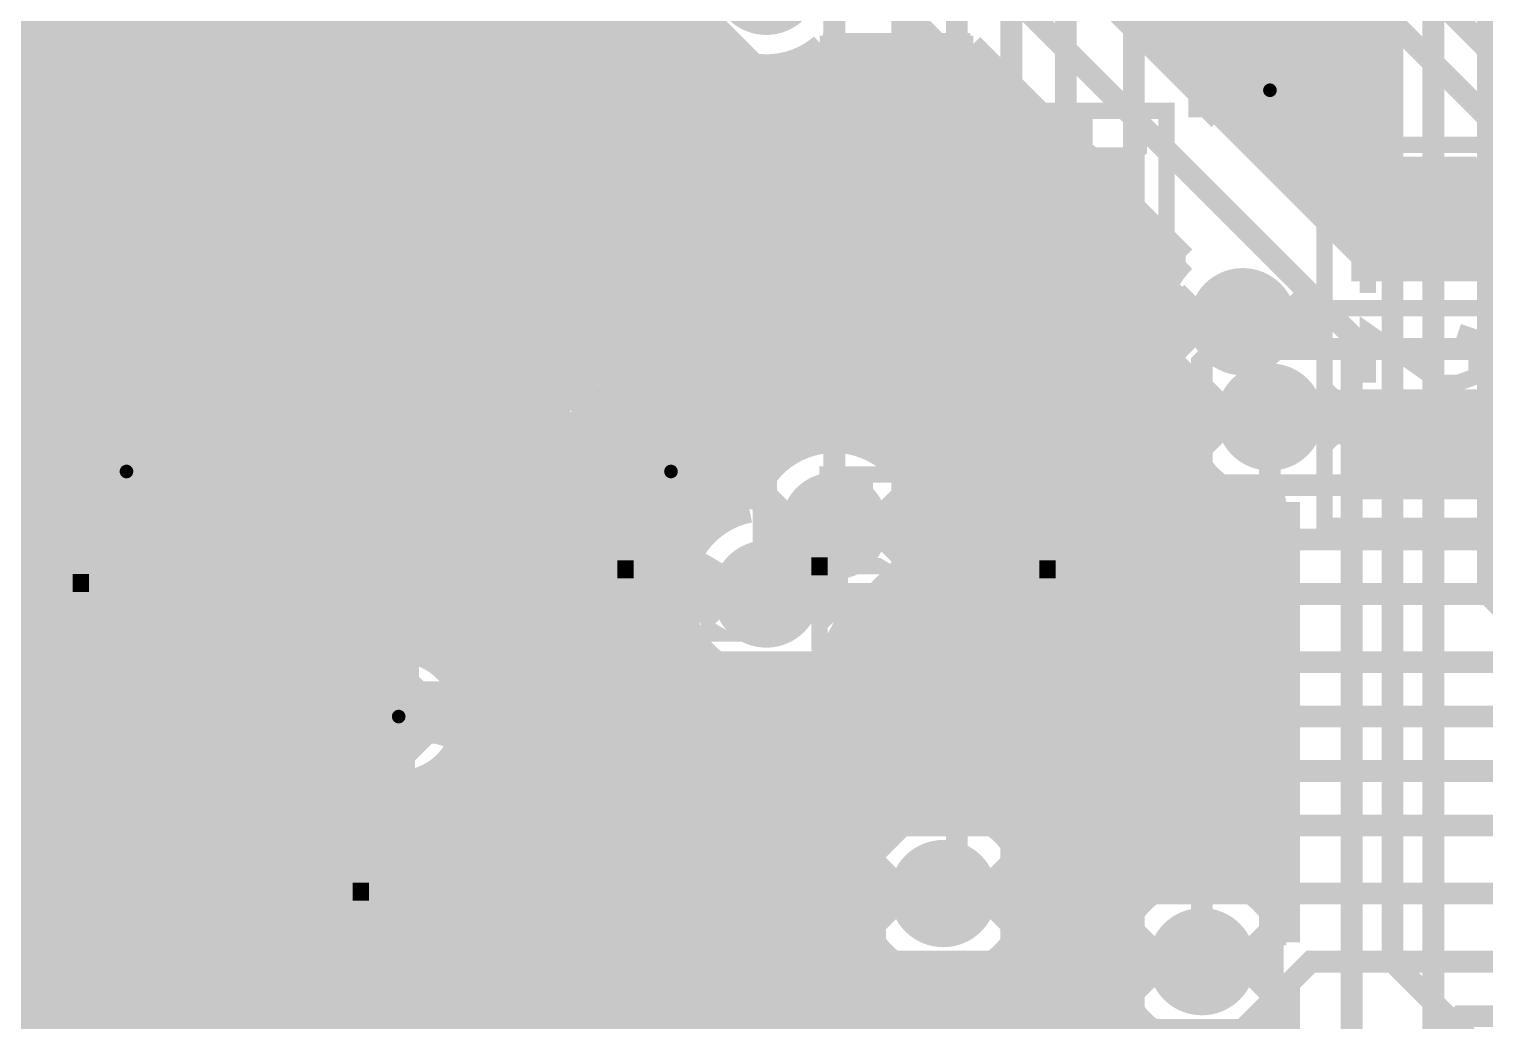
# Model space of a CAD drawing. Extents: x -10 to 131, y -93 to 209.
# Drawn here: x 51.8 to 65.38, y 0.59 to 9.84 of the extents above; entities that cross this region are included whole.
import ezdxf

# ---------------------------------------------------------------- set-up
doc = ezdxf.new("R2010")
doc.units = 0
doc.header["$MEASUREMENT"] = 0
doc.layers.get('0').update_dxf_attribs({"linetype": 'CONTINUOUS'})
for name, color, linetype in [('22-303-0_AST', 7, 'CONTINUOUS'), ('22-303-0_BOT', 2, 'CONTINUOUS'), ('22-303-0_DRD', 6, 'CONTINUOUS'), ('22-303-0_DRL', 1, 'CONTINUOUS'), ('22-303-0_GND', 3, 'CONTINUOUS'), ('22-303-0_IN1', 10, 'CONTINUOUS'), ('22-303-0_SMT', 9, 'CONTINUOUS'), ('22-303-0_SPT', 11, 'CONTINUOUS'), ('22-303-0_SST', 8, 'CONTINUOUS'), ('22-303-0_TOP', 15, 'CONTINUOUS'), ('THRUHOLE_TAP', 2, 'CONTINUOUS')]:
    doc.layers.add(name, color=color, linetype=linetype)

# ---------------------------------------------------------------- blocks, each defined once
blk = doc.blocks.new('ROUND_70')
at = {"const_width": 0.29972}
blk.add_lwpolyline([(-0.14986, 0, 1), (0.14986, 0, 1)], format="xyb", close=True, dxfattribs=at)
blk = doc.blocks.new('ROUND_116')
at = {"const_width": 0.10033}
blk.add_lwpolyline([(-0.050164, 0, 1), (0.050164, 0, 1)], format="xyb", close=True, dxfattribs=at)
blk = doc.blocks.new('ROUND_117')
at = {"const_width": 0.10033}
blk.add_lwpolyline([(-0.050164, 0, 1), (0.050164, 0, 1)], format="xyb", close=True, dxfattribs=at)
blk = doc.blocks.new('ROUND_98')
at = {"const_width": 0.50038}
blk.add_lwpolyline([(-0.25019, 0, 1), (0.25019, 0, 1)], format="xyb", close=True, dxfattribs=at)
blk = doc.blocks.new('ROUND_100')
at = {"const_width": 0.50038}
blk.add_lwpolyline([(-0.25019, 0, 1), (0.25019, 0, 1)], format="xyb", close=True, dxfattribs=at)
blk = doc.blocks.new('ROUND_101')
at = {"const_width": 0.0635}
blk.add_lwpolyline([(-0.03175, 0, 1), (0.03175, 0, 1)], format="xyb", close=True, dxfattribs=at)
blk = doc.blocks.new('RECTANGLE_3')
blk.add_solid([(0.4826, 0.4064), (0.4826, -0.4064), (-0.4826, 0.4064), (-0.4826, -0.4064)])
blk = doc.blocks.new('RECTANGLE_6')
blk.add_solid([(0.63627, 0.51308), (0.63627, -0.51308), (-0.63627, 0.51308), (-0.63627, -0.51308)])
blk = doc.blocks.new('RECTANGLE_8')
blk.add_solid([(0.9017, 0.508), (0.9017, -0.508), (-0.9017, 0.508), (-0.9017, -0.508)])
blk = doc.blocks.new('ROUND_108')
at = {"const_width": 0.10033}
blk.add_lwpolyline([(-0.050164, 0, 1), (0.050164, 0, 1)], format="xyb", close=True, dxfattribs=at)

msp = doc.modelspace()

# ---------------------------------------------------------------- linework, layer by layer
at = {"layer": '22-303-0_AST', "const_width": 0.1524}
for points in [[(51.8795, 9.0805), (51.8795, 6.1595), (53.5178, 6.1595), (53.5178, 9.0805), (51.8795, 9.0805)], [(52.2859, 8.60552), (52.11826, 8.66394), (52.11826, 9.01954), (52.2859, 9.07796), (52.96408, 9.07796), (53.13426, 9.01954), (53.13426, 8.66394), (52.96408, 8.60552)], [(56.9595, 9.0805), (56.9595, 6.1595), (58.5978, 6.1595), (58.5978, 9.0805), (56.9595, 9.0805)], [(57.3659, 8.60552), (57.19826, 8.66394), (57.19826, 9.01954), (57.3659, 9.07796), (58.04408, 9.07796), (58.21426, 9.01954), (58.21426, 8.66394), (58.04408, 8.60552)], [(60.5155, 6.1595), (60.5155, 9.0805), (58.8772, 9.0805), (58.8772, 6.1595), (60.5155, 6.1595)], [(59.72556, 9.09066), (59.72556, 8.73506), (59.89574, 8.61568), (60.06592, 8.61568), (60.23356, 8.73506), (60.23356, 9.09066), (59.21756, 9.09066)], [(60.7695, 9.0805), (60.7695, 6.1595), (62.4078, 6.1595), (62.4078, 9.0805), (60.7695, 9.0805)], [(61.64326, 9.07796), (61.64326, 8.72236), (61.8109, 8.60552), (61.98108, 8.60552), (62.15126, 8.72236), (62.15126, 9.07796), (61.13526, 9.07796)], [(53.848, 9.017), (53.848, 3.683), (56.642, 3.683), (56.642, 9.017), (53.848, 9.017)], [(59.72556, 8.79348), (59.21756, 8.61568)], [(61.64326, 8.78332), (61.13526, 8.60552)], [(64.135, 8.763), (65.405, 8.763), (65.659, 8.509), (65.659, 5.207), (63.881, 5.207), (63.881, 8.509), (64.135, 8.763)], [(64.28486, 8.636), (64.28486, 8.2804), (64.62268, 8.16102), (64.96304, 8.16102), (65.30086, 8.2804), (65.30086, 8.636)], [(64.28486, 8.57504), (65.30086, 8.57504)], [(52.11826, 7.88416), (52.11826, 8.12292)], [(52.11826, 8.00354), (53.13426, 8.00354), (52.96408, 8.12292)], [(57.19826, 7.88416), (57.19826, 8.12292)], [(57.19826, 8.00354), (58.21426, 8.00354), (58.04408, 8.12292)], [(59.21756, 7.89686), (59.21756, 8.13308)], [(59.21756, 8.0137), (60.23356, 8.0137), (60.06592, 8.13308)], [(61.13526, 7.88416), (61.13526, 8.12292)], [(61.13526, 8.00354), (62.15126, 8.00354), (61.98108, 8.12292)], [(54.85384, 7.33298), (54.68366, 7.3914), (54.68366, 7.747), (54.85384, 7.80796), (55.52948, 7.80796), (55.69966, 7.747), (55.69966, 7.3914), (55.52948, 7.33298)], [(64.28486, 7.38124), (64.28486, 7.7978), (65.30086, 7.7978)], [(59.72556, 7.11708), (59.89574, 7.05866), (60.06592, 7.05866), (60.23356, 7.11708), (60.23356, 7.47268), (60.06592, 7.5311), (59.89574, 7.5311), (59.72556, 7.47268), (59.72556, 7.11708), (59.55792, 7.05866), (59.38774, 7.05866), (59.21756, 7.11708), (59.21756, 7.47268), (59.38774, 7.5311), (59.55792, 7.5311), (59.72556, 7.47268)], [(52.11826, 7.16534), (52.11826, 7.40156)], [(52.11826, 7.28472), (53.13426, 7.28472), (52.96408, 7.40156)], [(57.19826, 7.16534), (57.19826, 7.40156)], [(57.19826, 7.28472), (58.21426, 7.28472), (58.04408, 7.40156)], [(61.64326, 7.10692), (61.8109, 7.04596), (61.98108, 7.04596), (62.15126, 7.10692), (62.15126, 7.46252), (61.98108, 7.52094), (61.8109, 7.52094), (61.64326, 7.46252), (61.64326, 7.10692), (61.47308, 7.04596), (61.3029, 7.04596), (61.13526, 7.10692), (61.13526, 7.46252), (61.3029, 7.52094), (61.47308, 7.52094), (61.64326, 7.46252)], [(63.881, 7.239), (65.659, 7.239)], [(64.28486, 6.54304), (64.28486, 7.01802), (64.96304, 6.54304), (65.13068, 6.54304), (65.30086, 6.604), (65.30086, 6.9596), (65.13068, 7.01802)], [(54.68366, 6.61416), (54.68366, 6.85038)], [(54.68366, 6.731), (55.69966, 6.731), (55.52948, 6.85038)], [(52.62626, 6.38556), (52.7939, 6.32714), (52.96408, 6.32714), (53.13426, 6.38556), (53.13426, 6.74116), (52.96408, 6.80212), (52.7939, 6.80212), (52.62626, 6.74116), (52.62626, 6.38556), (52.45608, 6.32714), (52.2859, 6.32714), (52.11826, 6.38556), (52.11826, 6.74116), (52.2859, 6.80212), (52.45608, 6.80212), (52.62626, 6.74116)], [(57.3659, 6.80212), (57.19826, 6.74116), (57.19826, 6.38556), (57.3659, 6.32714), (57.70626, 6.32714), (57.8739, 6.44652), (57.8739, 6.80212), (58.21426, 6.80212), (58.21426, 6.32714)], [(59.21756, 6.5151), (59.38774, 6.63448), (59.55792, 6.6929), (59.89574, 6.6929), (60.06592, 6.63448), (60.23356, 6.5151), (60.23356, 6.39826), (60.06592, 6.27888), (59.89574, 6.22046), (59.55792, 6.22046), (59.38774, 6.27888), (59.21756, 6.39826), (59.21756, 6.5151)], [(61.3029, 6.68274), (61.13526, 6.56336), (61.13526, 6.32714), (61.3029, 6.20776), (61.47308, 6.20776), (61.8109, 6.44652), (62.15126, 6.20776), (62.15126, 6.68274)], [(54.68366, 5.8928), (54.68366, 6.13156)], [(54.68366, 6.01218), (55.69966, 6.01218), (55.52948, 6.13156)], [(64.28486, 5.82422), (64.28486, 6.06044)], [(64.28486, 5.9436), (65.30086, 5.9436), (65.13068, 6.06044)], [(54.68366, 5.4102), (55.69966, 5.0546), (55.69966, 5.52958)]]:
    msp.add_lwpolyline(points, dxfattribs=at)
at = {"layer": '22-303-0_BOT'}
for points, const_width in [([(63.8302, 21.4884), (63.8302, 8.15086)], 0.254), ([(64.0588, 21.4884), (64.0588, 7.92226)], 0.254), ([(64.897, -8.636), (64.897, 19.05), (65.151, 19.304)], 0.2032), ([(64.2874, 19.05), (64.2874, 7.69366)], 0.254), ([(55.88, -0.508), (55.88, 4.191), (55.372, 4.699), (55.372, 17.526), (55.626, 17.78)], 0.2032), ([(52.6288, 16.1036), (52.6288, -13.13942)], 0.254), ([(52.8574, 15.875), (52.8574, -13.0175)], 0.254), ([(53.086, 15.6464), (53.086, -12.96162)], 0.254), ([(53.3146, 15.4178), (53.3146, -12.95908)], 0.254), ([(56.515, 14.27226), (56.515, 7.66572)], 0.254), ([(55.9816, 14.19352), (55.9816, 7.46506)], 0.254), ([(56.0578, 14.18082), (56.0578, 7.52348)], 0.254), ([(56.2864, 14.19352), (56.2864, 7.6327)], 0.254), ([(56.7436, 13.53566), (56.7436, 7.6327)], 0.254), ([(56.9722, 13.1318), (56.9722, 7.52348)], 0.254), ([(57.2008, 12.9794), (57.2008, 7.28472)], 0.254), ([(57.4294, 12.91336), (57.4294, -15.65656)], 0.254), ([(57.658, 12.91844), (57.658, -15.58544)], 0.254), ([(54.229, 10.668), (54.229, -2.54)], 0.2032), ([(61.2648, 10.7188), (64.2874, 7.69366)], 0.254), ([(62.23, 10.65276), (62.23, 9.75106)], 0.254), ([(63.6016, 10.39114), (63.6016, 8.37946)], 0.254), ([(53.5432, 10.24128), (53.5432, -2.11328)], 0.254), ([(66.294, -20.32), (64.135, -18.161), (64.135, 6.985), (60.833, 10.287), (58.674, 10.287)], 0.2032), ([(62.4586, 10.31494), (62.4586, 9.52246)], 0.254), ([(63.373, 10.20826), (63.373, 8.60806)], 0.254), ([(52.4002, 10.15746), (52.4002, -13.3604)], 0.254), ([(53.6194, 10.13714), (53.6194, -2.00914)], 0.254), ([(57.8866, 10.10666), (57.8866, 4.75234)], 0.254), ([(62.6872, 10.1727), (62.6872, 9.29386)], 0.254), ([(62.9158, 10.11682), (62.9158, 9.06526)], 0.254), ([(63.1444, 10.12952), (63.1444, 8.83666)], 0.254), ([(52.0446, 9.81456), (52.0446, -18.161)], 0.254), ([(53.6194, 9.8806), (52.15382, 9.8806)], 0.254), ([(52.1716, 9.8933), (52.1716, -16.07566)], 0.254), ([(57.9755, 9.8806), (55.9816, 9.8806)], 0.254), ([(64.2874, 9.8806), (62.10046, 9.8806)], 0.254), ([(53.6194, 9.652), (52.0446, 9.652)], 0.254), ([(58.17362, 9.652), (55.9816, 9.652)], 0.254), ([(58.1152, 9.7028), (58.1152, 5.15366)], 0.254), ([(60.6044, 9.652), (59.17184, 9.652)], 0.254), ([(60.579, 9.6774), (59.20232, 9.6774)], 0.254), ([(59.2582, 9.6774), (59.2582, 6.01218)], 0.254), ([(59.4868, 9.6774), (59.4868, 5.9944)], 0.254), ([(59.7154, 9.6774), (59.7154, 5.9055)], 0.254), ([(59.944, 9.6774), (59.944, 5.70484)], 0.254), ([(60.1726, 9.6774), (60.1726, 2.57048)], 0.254), ([(60.4012, 9.6774), (60.4012, 2.58064)], 0.254), ([(60.579, 9.6774), (62.5602, 7.6962)], 0.254), ([(64.2874, 9.652), (62.32906, 9.652)], 0.254), ([(58.3438, 9.5504), (58.3438, 5.3086)], 0.254), ([(59.0296, 9.56056), (59.0296, 5.96392)], 0.254), ([(60.6298, 9.6266), (60.6298, 2.52476)], 0.254), ([(53.6194, 9.4234), (52.0446, 9.4234)], 0.254), ([(60.833, 9.4234), (55.9816, 9.4234)], 0.254), ([(58.5724, 9.48436), (58.5724, 5.5372)], 0.254), ([(58.801, 9.48944), (58.801, 5.83438)], 0.254), ([(60.8584, 9.398), (60.8584, 2.38506)], 0.254), ([(64.2874, 9.4234), (62.55766, 9.4234)], 0.254), ([(53.6194, 9.1948), (52.0446, 9.1948)], 0.254), ([(61.0616, 9.1948), (55.9816, 9.1948)], 0.254), ([(61.087, 9.1694), (61.087, 2.0447)], 0.254), ([(64.2874, 9.1948), (62.78626, 9.1948)], 0.254), ([(53.6194, 8.9662), (52.0446, 8.9662)], 0.254), ([(61.2902, 8.9662), (55.9816, 8.9662)], 0.254), ([(61.3156, 8.9408), (61.3156, -1.59766)], 0.254), ([(64.2874, 8.9662), (63.01486, 8.9662)], 0.254), ([(53.6194, 8.7376), (52.0446, 8.7376)], 0.254), ([(61.5188, 8.7376), (55.9816, 8.7376)], 0.254), ([(61.5442, 8.7122), (61.5442, -1.1938)], 0.254), ([(64.2874, 8.7376), (63.24346, 8.7376)], 0.254), ([(53.6194, 8.509), (52.0446, 8.509)], 0.254), ([(61.7474, 8.509), (55.9816, 8.509)], 0.254), ([(61.7728, 8.4836), (61.7728, -1.0414)], 0.254), ([(64.2874, 8.509), (63.47206, 8.509)], 0.254), ([(53.6194, 8.2804), (52.0446, 8.2804)], 0.254), ([(61.976, 8.2804), (55.9816, 8.2804)], 0.254), ([(62.0014, 8.255), (62.0014, 1.4732)], 0.254), ([(64.2874, 8.2804), (63.70066, 8.2804)], 0.254), ([(53.6194, 8.0518), (52.0446, 8.0518)], 0.254), ([(62.2046, 8.0518), (55.9816, 8.0518)], 0.254), ([(62.23, 8.0264), (62.23, 1.77038)], 0.254), ([(64.2874, 8.0518), (63.92926, 8.0518)], 0.254), ([(53.6194, 7.8232), (52.0446, 7.8232)], 0.254), ([(62.4332, 7.8232), (55.9816, 7.8232)], 0.254), ([(62.4586, 7.7978), (62.4586, 7.57682)], 0.254), ([(64.2874, 7.8232), (64.15786, 7.8232)], 0.254), ([(53.6194, 7.5946), (52.0446, 7.5946)], 0.254), ([(56.18226, 7.5946), (55.9816, 7.5946)], 0.254), ([(62.4713, 7.5946), (56.8452, 7.5946)], 0.254), ([(53.6194, 7.366), (52.0446, 7.366)], 0.254), ([(62.35192, 7.366), (57.14238, 7.366)], 0.254), ([(53.6194, 7.1374), (52.0446, 7.1374)], 0.254), ([(62.31128, 7.1374), (57.27192, 7.1374)], 0.254), ([(53.6194, 6.9088), (52.0446, 6.9088)], 0.254), ([(62.33668, 6.9088), (57.32018, 6.9088)], 0.254), ([(53.6194, 6.6802), (52.0446, 6.6802)], 0.254), ([(62.43574, 6.6802), (57.3024, 6.6802)], 0.254), ([(62.4586, 6.64718), (62.4586, 1.89992)], 0.254), ([(53.6194, 6.4516), (52.0446, 6.4516)], 0.254), ([(57.2008, 6.43128), (57.2008, -15.8242)], 0.254), ([(62.5983, 6.4516), (57.2135, 6.4516)], 0.254), ([(53.6194, 6.223), (52.0446, 6.223)], 0.254), ([(55.9816, 6.25094), (55.9816, 4.95046)], 0.254), ([(56.01462, 6.223), (55.9816, 6.223)], 0.254), ([(56.0578, 6.19252), (56.0578, 4.87426)], 0.254), ([(56.9722, 6.19252), (56.9722, -16.27886)], 0.254), ([(62.56528, 6.223), (57.01284, 6.223)], 0.254), ([(53.6194, 5.9944), (52.0446, 5.9944)], 0.254), ([(59.12866, 5.9944), (55.9816, 5.9944)], 0.254), ([(56.2864, 6.0833), (56.2864, 4.64566)], 0.254), ([(56.515, 6.05028), (56.515, -0.00762)], 0.254), ([(56.7436, 6.0833), (56.7436, -16.0528)], 0.254), ([(62.5983, 5.9944), (59.48934, 5.9944)], 0.254), ([(53.6194, 5.7658), (52.0446, 5.7658)], 0.254), ([(58.7248, 5.7658), (55.9816, 5.7658)], 0.254), ([(62.70752, 5.7658), (59.89066, 5.7658)], 0.254), ([(62.6872, 5.79628), (62.6872, 1.94818)], 0.254), ([(53.6194, 5.5372), (52.0446, 5.5372)], 0.254), ([(58.5724, 5.5372), (55.9816, 5.5372)], 0.254), ([(62.94628, 5.5372), (60.0456, 5.5372)], 0.254), ([(62.9158, 5.55752), (62.9158, 1.9304)], 0.254), ([(63.1444, 5.4483), (63.1444, 1.8415)], 0.254), ([(53.6194, 5.3086), (52.0446, 5.3086)], 0.254), ([(58.34126, 5.3086), (55.9816, 5.3086)], 0.254), ([(63.5254, 5.3086), (60.1091, 5.3086)], 0.254), ([(63.373, 5.41528), (63.373, 1.64084)], 0.254), ([(63.5254, 5.43052), (63.5254, 1.32334)], 0.254), ([(53.6194, 5.08), (52.0446, 5.08)], 0.254), ([(58.04662, 5.08), (55.9816, 5.08)], 0.254), ([(63.5254, 5.08), (60.10656, 5.08)], 0.254), ([(55.9816, 4.95046), (56.30418, 4.62788)], 0.254), ([(53.6194, 4.8514), (52.0446, 4.8514)], 0.254), ([(57.91454, 4.8514), (56.08066, 4.8514)], 0.254), ([(63.5254, 4.8514), (60.0329, 4.8514)], 0.254), ([(59.944, 4.70662), (59.944, 2.4892)], 0.254), ([(53.6194, 4.6228), (52.0446, 4.6228)], 0.254), ([(57.86628, 4.6228), (56.30926, 4.6228)], 0.254), ([(59.7154, 4.5085), (59.7154, 2.30632)], 0.254), ([(63.5254, 4.6228), (59.86526, 4.6228)], 0.254), ([(53.6194, 4.3942), (52.0446, 4.3942)], 0.254), ([(54.8386, 4.40436), (54.8386, -2.00914)], 0.254), ([(57.8866, 4.3942), (56.45404, 4.3942)], 0.254), ([(57.8866, 4.39166), (57.8866, -15.58036)], 0.254), ([(63.5254, 4.3942), (59.4614, 4.3942)], 0.254), ([(59.4868, 4.4196), (59.4868, -3.91668)], 0.254), ([(54.9148, 4.29514), (54.9148, -2.11328)], 0.254), ([(54.9402, 4.2672), (55.2704, 3.937)], 0.254), ([(53.6194, 4.1656), (52.0446, 4.1656)], 0.254), ([(55.0418, 4.1656), (54.8386, 4.1656)], 0.254), ([(56.4896, 4.191), (56.4896, 0.02032)], 0.254), ([(57.9755, 4.1656), (56.4896, 4.1656)], 0.254), ([(63.5254, 4.1656), (59.3725, 4.1656)], 0.254), ([(55.1434, 4.064), (55.1434, -0.17526)], 0.254), ([(58.1152, 3.9878), (58.1152, -15.6464)], 0.254), ([(59.2582, 4.0132), (59.2582, -4.01574)], 0.254), ([(53.6194, 3.937), (52.0446, 3.937)], 0.254), ([(55.2704, 3.937), (54.8386, 3.937)], 0.254), ([(55.2704, 3.937), (55.2704, 0.02032)], 0.254), ([(58.17362, 3.937), (56.4896, 3.937)], 0.254), ([(58.3438, 3.8354), (58.3438, -6.6802)], 0.254), ([(59.0296, 3.84556), (59.0296, -4.23418)], 0.254), ([(63.5254, 3.937), (59.17184, 3.937)], 0.254), ([(53.6194, 3.7084), (52.0446, 3.7084)], 0.254), ([(55.2704, 3.7084), (54.8386, 3.7084)], 0.254), ([(63.5254, 3.7084), (56.4896, 3.7084)], 0.254), ([(58.5724, 3.76936), (58.5724, -6.51256)], 0.254), ([(58.801, 3.77444), (58.801, -6.44144)], 0.254), ([(53.6194, 3.4798), (52.0446, 3.4798)], 0.254), ([(55.2704, 3.4798), (54.8386, 3.4798)], 0.254), ([(63.5254, 3.4798), (56.4896, 3.4798)], 0.254), ([(53.6194, 3.2512), (52.0446, 3.2512)], 0.254), ([(55.2704, 3.2512), (54.8386, 3.2512)], 0.254), ([(63.5254, 3.2512), (56.4896, 3.2512)], 0.254), ([(53.6194, 3.0226), (52.0446, 3.0226)], 0.254), ([(55.2704, 3.0226), (54.8386, 3.0226)], 0.254), ([(63.5254, 3.0226), (56.4896, 3.0226)], 0.254), ([(53.6194, 2.794), (52.0446, 2.794)], 0.254), ([(55.2704, 2.794), (54.8386, 2.794)], 0.254), ([(63.5254, 2.794), (56.4896, 2.794)], 0.254), ([(53.6194, 2.5654), (52.0446, 2.5654)], 0.254), ([(55.2704, 2.5654), (54.8386, 2.5654)], 0.254), ([(60.14466, 2.5654), (56.4896, 2.5654)], 0.254), ([(63.5254, 2.5654), (60.50534, 2.5654)], 0.254), ([(53.6194, 2.3368), (52.0446, 2.3368)], 0.254), ([(55.2704, 2.3368), (54.8386, 2.3368)], 0.254), ([(59.7408, 2.3368), (56.4896, 2.3368)], 0.254), ([(63.5254, 2.3368), (60.90666, 2.3368)], 0.254), ([(53.6194, 2.1082), (52.0446, 2.1082)], 0.254), ([(55.2704, 2.1082), (54.8386, 2.1082)], 0.254), ([(59.5884, 2.1082), (56.4896, 2.1082)], 0.254), ([(63.5254, 2.1082), (61.0616, 2.1082)], 0.254), ([(53.6194, 1.8796), (52.0446, 1.8796)], 0.254), ([(55.2704, 1.8796), (54.8386, 1.8796)], 0.254), ([(59.52236, 1.8796), (56.4896, 1.8796)], 0.254), ([(62.40526, 1.8796), (61.1251, 1.8796)], 0.254), ([(63.5254, 1.8796), (63.0682, 1.8796)], 0.254), ([(53.6194, 1.651), (52.0446, 1.651)], 0.254), ([(55.2704, 1.651), (54.8386, 1.651)], 0.254), ([(59.52744, 1.651), (56.4896, 1.651)], 0.254), ([(62.11062, 1.651), (61.12256, 1.651)], 0.254), ([(63.5254, 1.651), (63.36538, 1.651)], 0.254), ([(61.087, 1.50876), (61.087, -1.99644)], 0.254), ([(53.6194, 1.4224), (52.0446, 1.4224)], 0.254), ([(55.2704, 1.4224), (54.8386, 1.4224)], 0.254), ([(59.59856, 1.4224), (56.4896, 1.4224)], 0.254), ([(61.97854, 1.4224), (61.0489, 1.4224)], 0.254), ([(63.5254, 1.4224), (63.49492, 1.4224)], 0.254), ([(59.7154, 1.24714), (59.7154, -3.89128)], 0.254), ([(53.6194, 1.1938), (52.0446, 1.1938)], 0.254), ([(55.2704, 1.1938), (54.8386, 1.1938)], 0.254), ([(59.7662, 1.1938), (56.4896, 1.1938)], 0.254), ([(60.8584, 1.17094), (60.8584, -1.99136)], 0.254), ([(61.93028, 1.1938), (60.88126, 1.1938)], 0.254), ([(53.6194, 0.9652), (52.0446, 0.9652)], 0.254), ([(55.2704, 0.9652), (54.8386, 0.9652)], 0.254), ([(61.9506, 0.9652), (56.4896, 0.9652)], 0.254), ([(59.944, 1.06426), (59.944, -3.93192)], 0.254), ([(60.1726, 0.98552), (60.1726, -2.61366)], 0.254), ([(60.4012, 0.97282), (60.4012, -2.2098)], 0.254), ([(60.6298, 1.0287), (60.6298, -2.0574)], 0.254), ([(63.5254, 0.96266), (63.5254, -18.161)], 0.254), ([(53.6194, 0.7366), (52.0446, 0.7366)], 0.254), ([(55.2704, 0.7366), (54.8386, 0.7366)], 0.254), ([(62.0395, 0.7366), (56.4896, 0.7366)], 0.254), ([(62.0014, 0.81026), (62.0014, -0.97536)], 0.254), ([(63.5254, 0.7366), (63.4365, 0.7366)], 0.254), ([(63.373, 0.64262), (63.373, -18.3134)], 0.254), ([(53.6194, 0.508), (52.0446, 0.508)], 0.254), ([(55.2704, 0.508), (54.8386, 0.508)], 0.254), ([(62.23762, 0.508), (56.4896, 0.508)], 0.254), ([(62.23, 0.51562), (62.23, -0.98044)], 0.254), ([(63.5254, 0.508), (63.23584, 0.508)], 0.254)]:
    msp.add_lwpolyline(points, dxfattribs=dict(at, const_width=const_width))
at = {"layer": '22-303-0_BOT', "const_width": 0.254}
for points in [[(52.0446, 9.81456, 0.2863583), (52.49672, 10.541)], [(57.86628, 10.287, 0.4142136), (58.674, 9.47928)], [(58.674, 9.47928, 0.1804434), (59.203, 9.67661)], [(56.515, 7.66572, 0.1822021), (55.98185, 7.46477)], [(57.32272, 6.858, 0.4142136), (56.515, 7.66572)], [(62.5602, 7.6962, 0.2046932), (62.31058, 7.112)], [(62.31128, 7.112, 0.225646), (62.60918, 6.4855)], [(56.515, 6.05028, 0.4142136), (57.32272, 6.858)], [(62.60846, 6.48462, 0.0826128), (62.56494, 6.223)], [(55.9816, 6.25094, 0.1822019), (56.515, 6.04989)], [(62.56528, 6.223, 0.4142136), (63.373, 5.41528)], [(59.309, 6.01472, 0.3578586), (58.51652, 5.36448)], [(60.11672, 5.207, 0.4142136), (59.309, 6.01472)], [(58.51652, 5.36448, 0.3578585), (57.86628, 4.572)], [(63.373, 5.41528, 0.0475322), (63.52553, 5.42981)], [(59.46648, 4.41452, 0.3578585), (60.11672, 5.207)], [(56.4896, 4.191, 0.1989124), (56.31105, 4.62205)], [(57.86628, 4.572, 0.4142136), (58.674, 3.76428)], [(54.8386, 4.40436, 0.0702977), (54.94111, 4.26811)], [(54.8386, 4.40436, 0.0702977), (54.94111, 4.26811)], [(58.674, 3.76428, 0.3578586), (59.46648, 4.41452)], [(60.325, 2.58572, 0.4142136), (59.51728, 1.778)], [(61.13272, 1.778, 0.4142136), (60.325, 2.58572)], [(62.738, 1.95072, 0.4142136), (61.93028, 1.143)], [(63.5254, 1.32334, 0.3497052), (62.738, 1.95072)], [(59.51728, 1.778, 0.4142136), (60.325, 0.97028)], [(60.325, 0.97028, 0.4142136), (61.13272, 1.778)], [(61.93028, 1.143, 0.4142136), (62.738, 0.33528)], [(62.738, 0.33528, 0.3497048), (63.5254, 0.96266)]]:
    msp.add_lwpolyline(points, format="xyb", dxfattribs=at)
at = {"layer": '22-303-0_DRD', "const_width": 0.254}
for points in [[(58.674, 9.906), (58.039, 10.541)], [(59.309, 10.541), (58.674, 9.906)], [(62.738, 9.017), (63.373, 9.652)], [(62.738, 9.017), (63.373, 9.652)], [(63.373, 9.652), (64.008, 9.017)], [(63.373, 9.652), (64.008, 9.017)], [(62.738, 9.525), (62.738, 9.017)], [(63.373, 8.89), (62.738, 9.525)], [(62.738, 9.525), (62.738, 9.017)], [(63.373, 8.89), (62.738, 9.525)], [(64.008, 9.525), (63.373, 8.89)], [(64.008, 9.525), (63.373, 8.89)], [(64.008, 9.017), (64.008, 9.525)], [(64.008, 9.017), (64.008, 9.525)], [(62.484, 6.858), (63.119, 7.493)], [(63.119, 7.493), (63.754, 6.858)], [(62.484, 7.366), (62.484, 6.858)], [(63.119, 6.731), (62.484, 7.366)], [(63.754, 7.366), (63.119, 6.731)], [(63.754, 6.858), (63.754, 7.366)], [(55.88, 6.604), (56.515, 7.239)], [(56.515, 7.239), (57.15, 6.604)], [(55.88, 7.112), (55.88, 6.604)], [(56.515, 6.477), (55.88, 7.112)], [(57.15, 7.112), (56.515, 6.477)], [(57.15, 6.604), (57.15, 7.112)], [(62.738, 5.969), (63.373, 6.604)], [(63.373, 6.604), (64.008, 5.969)], [(62.738, 6.477), (62.738, 5.969)], [(63.373, 5.842), (62.738, 6.477)], [(64.008, 6.477), (63.373, 5.842)], [(64.008, 5.969), (64.008, 6.477)], [(52.07, 5.461), (52.705, 6.096)], [(52.07, 5.461), (52.705, 6.096)], [(52.705, 6.096), (53.34, 5.461)], [(52.705, 6.096), (53.34, 5.461)], [(57.15, 5.461), (57.785, 6.096)], [(57.15, 5.461), (57.785, 6.096)], [(57.785, 6.096), (58.42, 5.461)], [(57.785, 6.096), (58.42, 5.461)], [(52.07, 5.969), (52.07, 5.461)], [(52.705, 5.334), (52.07, 5.969)], [(52.07, 5.969), (52.07, 5.461)], [(52.705, 5.334), (52.07, 5.969)], [(53.34, 5.969), (52.705, 5.334)], [(53.34, 5.969), (52.705, 5.334)], [(53.34, 5.461), (53.34, 5.969)], [(53.34, 5.461), (53.34, 5.969)], [(57.15, 5.969), (57.15, 5.461)], [(57.785, 5.334), (57.15, 5.969)], [(57.15, 5.969), (57.15, 5.461)], [(57.785, 5.334), (57.15, 5.969)], [(58.42, 5.969), (57.785, 5.334)], [(58.42, 5.969), (57.785, 5.334)], [(58.42, 5.461), (58.42, 5.969)], [(58.42, 5.461), (58.42, 5.969)], [(58.674, 4.953), (59.309, 5.588)], [(59.309, 5.588), (59.944, 4.953)], [(58.674, 5.461), (58.674, 4.953)], [(59.309, 4.826), (58.674, 5.461)], [(59.944, 5.461), (59.309, 4.826)], [(59.944, 4.953), (59.944, 5.461)], [(58.039, 4.318), (58.674, 4.953)], [(58.674, 4.953), (59.309, 4.318)], [(58.039, 4.826), (58.039, 4.318)], [(58.674, 4.191), (58.039, 4.826)], [(59.309, 4.826), (58.674, 4.191)], [(59.309, 4.318), (59.309, 4.826)], [(54.61, 3.175), (55.245, 3.81)], [(54.61, 3.175), (55.245, 3.81)], [(54.61, 3.175), (55.245, 3.81)], [(54.61, 3.683), (54.61, 3.175)], [(55.245, 3.048), (54.61, 3.683)], [(54.61, 3.683), (54.61, 3.175)], [(55.245, 3.048), (54.61, 3.683)], [(54.61, 3.683), (54.61, 3.175)], [(55.245, 3.048), (54.61, 3.683)], [(55.245, 3.81), (55.88, 3.175)], [(55.245, 3.81), (55.88, 3.175)], [(55.245, 3.81), (55.88, 3.175)], [(55.88, 3.683), (55.245, 3.048)], [(55.88, 3.683), (55.245, 3.048)], [(55.88, 3.683), (55.245, 3.048)], [(55.88, 3.175), (55.88, 3.683)], [(55.88, 3.175), (55.88, 3.683)], [(55.88, 3.175), (55.88, 3.683)], [(59.69, 1.524), (60.325, 2.159)], [(60.325, 2.159), (60.96, 1.524)], [(59.69, 2.032), (59.69, 1.524)], [(60.325, 1.397), (59.69, 2.032)], [(60.96, 2.032), (60.325, 1.397)], [(60.96, 1.524), (60.96, 2.032)], [(62.103, 0.889), (62.738, 1.524)], [(62.738, 1.524), (63.373, 0.889)], [(62.103, 1.397), (62.103, 0.889)], [(62.738, 0.762), (62.103, 1.397)], [(63.373, 1.397), (62.738, 0.762)], [(63.373, 0.889), (63.373, 1.397)]]:
    msp.add_lwpolyline(points, dxfattribs=at)
at = {"layer": '22-303-0_IN1'}
for points, const_width in [([(57.15, 19.431), (57.658, 19.939), (58.674, 19.939), (59.309, 19.304), (60.452, 19.304), (60.96, 19.812), (61.849, 19.812), (65.405, 16.256), (65.405, 4.572), (65.913, 4.064), (80.391, 4.064), (80.899, 3.556), (80.899, 1.524)], 0.2032), ([(58.039, 19.304), (58.039, 16.637), (58.801, 15.875), (58.801, 11.684), (58.039, 10.922), (58.039, 10.033), (58.674, 9.398), (58.674, 4.572)], 0.2032), ([(61.595, 19.177), (61.595, 18.67408), (61.341, 18.42008), (61.341, 16.637), (62.484, 15.494), (62.484, 13.335), (62.103, 12.954), (62.103, -1.778)], 0.2032), ([(59.309, 5.207), (59.309, 16.002), (58.928, 16.383), (58.928, 18.288), (59.309, 18.669)], 0.2032), ([(59.69, -4.699), (59.69, 3.048), (59.436, 3.302), (59.436, 4.318), (59.944, 4.826), (59.944, 16.129), (59.563, 16.51), (59.563, 17.653), (60.325, 18.415)], 0.2032), ([(52.3494, 18.15846), (52.3494, 6.2357)], 0.254), ([(52.578, 17.92986), (52.578, 6.33222)], 0.254), ([(61.976, 17.907), (64.516, 15.367), (64.516, 1.143), (66.167, -0.508)], 0.2032), ([(52.8066, 17.70126), (52.8066, 6.3373)], 0.254), ([(60.198, 17.018), (60.452, 16.764), (60.452, 1.905), (60.325, 1.778)], 0.2032), ([(60.96, -2.794), (60.96, 14.61008), (61.087, 14.73708), (61.087, 15.24)], 0.2032), ([(60.96, -2.794), (60.96, 14.61008), (61.087, 14.73708), (61.087, 15.24)], 0.2032), ([(55.5498, 14.74978), (55.5498, 3.98018)], 0.254), ([(61.849, 14.732), (61.468, 14.351), (61.468, -2.413), (61.595, -2.54), (61.595, -3.683)], 0.2032), ([(55.7784, 14.4653), (55.7784, 3.76428)], 0.254), ([(53.0352, 14.3129), (53.0352, 6.25094)], 0.254), ([(53.2638, 14.06906), (53.2638, 6.00456)], 0.254), ([(53.4924, 13.9827), (53.4924, -3.556)], 0.254), ([(57.785, -16.383), (57.785, -6.477), (57.15, -5.842), (57.15, 5.969), (57.531, 6.35), (57.531, 11.049), (58.166, 11.684), (58.166, 13.081), (57.531, 13.716)], 0.2032), ([(55.3212, 13.47978), (55.3212, 4.05384)], 0.254), ([(56.007, 13.34262), (56.007, 0.10922)], 0.254), ([(55.0926, 13.1953), (55.0926, 4.0386)], 0.254), ([(56.9214, 13.2334), (56.9214, 6.35)], 0.254), ([(54.864, 13.09878), (54.864, 3.92938)], 0.254), ([(56.2356, 13.15212), (56.2356, 0.0127)], 0.254), ([(56.4642, 13.08862), (56.4642, -0.27178)], 0.254), ([(56.6928, 13.11148), (56.6928, -3.556)], 0.254), ([(57.0992, 11.049), (57.0992, 6.5278)], 0.254), ([(53.721, 10.29462), (53.721, -2.16662)], 0.254), ([(52.1208, 10.08126), (52.1208, 5.95122)], 0.254), ([(53.9496, 10.10412), (53.9496, -1.97612)], 0.254), ([(54.4068, 10.06348), (54.4068, -1.93548)], 0.254), ([(54.6354, 10.1854), (54.6354, 3.58648)], 0.254), ([(57.0992, 9.9314), (51.84648, 9.9314)], 0.254), ([(51.8922, 9.9441), (51.8922, -3.556)], 0.254), ([(54.1782, 10.04062), (54.1782, -1.91262)], 0.254), ([(57.0992, 9.7028), (50.14722, 9.7028)], 0.254), ([(57.0992, 9.4742), (45.72, 9.4742)], 0.254), ([(57.0992, 9.2456), (45.72, 9.2456)], 0.254), ([(57.0992, 9.017), (45.72, 9.017)], 0.254), ([(57.0992, 8.7884), (45.72, 8.7884)], 0.254), ([(57.0992, 8.5598), (45.72, 8.5598)], 0.254), ([(57.0992, 8.3312), (45.72, 8.3312)], 0.254), ([(57.0992, 8.1026), (45.72, 8.1026)], 0.254), ([(57.0992, 7.874), (45.72, 7.874)], 0.254), ([(57.0992, 7.6454), (45.72, 7.6454)], 0.254), ([(57.0992, 7.4168), (45.72, 7.4168)], 0.254), ([(57.0992, 7.1882), (48.3108, 7.1882)], 0.254), ([(63.119, 7.112), (62.738, 6.731), (62.738, 1.143)], 0.2032), ([(57.0992, 6.9596), (48.46574, 6.9596)], 0.254), ([(57.0992, 6.731), (48.50892, 6.731)], 0.254), ([(57.07126, 6.5024), (48.46574, 6.5024)], 0.254), ([(57.0992, 6.5278), (56.85028, 6.27888)], 0.254), ([(52.4129, 6.2738), (51.08956, 6.2738)], 0.254), ([(56.84266, 6.2738), (52.99456, 6.2738)], 0.254), ([(63.627, -28.194), (63.373, -27.94), (63.373, 6.223)], 0.2032), ([(52.16906, 6.0452), (51.33594, 6.0452)], 0.254), ([(56.72582, 6.0452), (53.24094, 6.0452)], 0.254), ([(56.7182, 5.969), (56.7182, -3.556)], 0.254), ([(52.0827, 5.8166), (51.4223, 5.8166)], 0.254), ([(56.7182, 5.8166), (53.3273, 5.8166)], 0.254), ([(52.08778, 5.588), (51.41722, 5.588)], 0.254), ([(56.7182, 5.588), (53.32222, 5.588)], 0.254), ([(52.1208, 5.47878), (52.1208, -3.556)], 0.254), ([(52.1843, 5.3594), (51.3207, 5.3594)], 0.254), ([(56.7182, 5.3594), (53.2257, 5.3594)], 0.254), ([(53.2638, 5.4229), (53.2638, -3.556)], 0.254), ([(52.3494, 5.1943), (52.3494, -3.556)], 0.254), ([(53.0352, 5.17906), (53.0352, -3.556)], 0.254), ([(52.46878, 5.1308), (51.03622, 5.1308)], 0.254), ([(52.578, 5.09778), (52.578, -3.556)], 0.254), ([(52.8066, 5.0927), (52.8066, -3.556)], 0.254), ([(56.7182, 5.1308), (52.94122, 5.1308)], 0.254), ([(56.7182, 4.9022), (45.72, 4.9022)], 0.254), ([(56.7182, 4.6736), (45.72, 4.6736)], 0.254), ([(56.7182, 4.445), (45.72, 4.445)], 0.254), ([(56.7182, 4.2164), (45.72, 4.2164)], 0.254), ([(54.9529, 3.9878), (45.72, 3.9878)], 0.254), ([(56.7182, 3.9878), (55.53456, 3.9878)], 0.254), ([(54.70906, 3.7592), (45.72, 3.7592)], 0.254), ([(56.7182, 3.7592), (55.78094, 3.7592)], 0.254), ([(54.6227, 3.5306), (45.72, 3.5306)], 0.254), ([(56.7182, 3.5306), (55.8673, 3.5306)], 0.254), ([(54.62778, 3.302), (45.72, 3.302)], 0.254), ([(54.6354, 3.26898), (54.6354, -2.0574)], 0.254), ([(56.7182, 3.302), (55.86222, 3.302)], 0.254), ([(54.7243, 3.0734), (45.72, 3.0734)], 0.254), ([(56.7182, 3.0734), (55.7657, 3.0734)], 0.254), ([(55.7784, 3.09372), (55.7784, 0.1143)], 0.254), ([(54.864, 2.92608), (54.864, -3.556)], 0.254), ([(55.5498, 2.87782), (55.5498, 0.02794)], 0.254), ([(55.00878, 2.8448), (45.72, 2.8448)], 0.254), ([(55.0926, 2.81686), (55.0926, -3.556)], 0.254), ([(55.3212, 2.80416), (55.3212, -0.2159)], 0.254), ([(56.7182, 2.8448), (55.48122, 2.8448)], 0.254), ([(56.7182, 2.6162), (45.72, 2.6162)], 0.254), ([(56.7182, 2.3876), (45.72, 2.3876)], 0.254), ([(56.7182, 2.159), (45.72, 2.159)], 0.254), ([(56.7182, 1.9304), (45.72, 1.9304)], 0.254), ([(56.7182, 1.7018), (45.72, 1.7018)], 0.254), ([(56.7182, 1.4732), (45.72, 1.4732)], 0.254), ([(56.7182, 1.2446), (45.72, 1.2446)], 0.254), ([(56.7182, 1.016), (45.72, 1.016)], 0.254), ([(56.7182, 0.7874), (45.72, 0.7874)], 0.254), ([(56.7182, 0.5588), (45.72, 0.5588)], 0.254)]:
    msp.add_lwpolyline(points, dxfattribs=dict(at, const_width=const_width))
at = {"layer": '22-303-0_IN1', "const_width": 0.254}
for points in [[(51.05908, 10.541, 0.4142136), (51.689, 9.91108)], [(51.689, 9.91108, 0.4142136), (52.31892, 10.541)], [(52.705, 6.34492, 0.4142136), (52.07508, 5.715)], [(52.705, 6.34492, 0.4142136), (52.07508, 5.715)], [(53.33492, 5.715, 0.4142136), (52.705, 6.34492)], [(53.33492, 5.715, 0.4142136), (52.705, 6.34492)], [(56.8452, 6.2738, 0.1989124), (56.71895, 5.969)], [(52.07508, 5.715, 0.4142136), (52.705, 5.08508)], [(52.07508, 5.715, 0.4142136), (52.705, 5.08508)], [(52.705, 5.08508, 0.4142136), (53.33492, 5.715)], [(52.705, 5.08508, 0.4142136), (53.33492, 5.715)], [(55.245, 4.05892, 0.4142136), (54.61508, 3.429)], [(55.245, 4.05892, 0.4142136), (54.61508, 3.429)], [(55.87492, 3.429, 0.4142136), (55.245, 4.05892)], [(55.87492, 3.429, 0.4142136), (55.245, 4.05892)], [(54.61508, 3.429, 0.4142136), (55.245, 2.79908)], [(54.61508, 3.429, 0.4142136), (55.245, 2.79908)], [(55.245, 2.79908, 0.4142136), (55.87492, 3.429)], [(55.245, 2.79908, 0.4142136), (55.87492, 3.429)]]:
    msp.add_lwpolyline(points, format="xyb", dxfattribs=at)
at = {"layer": '22-303-0_SST', "const_width": 0.1524}
for points in [[(51.8795, 9.0805), (51.8795, 6.1595), (53.5178, 6.1595), (53.5178, 9.0805), (51.8795, 9.0805)], [(56.9595, 9.0805), (56.9595, 6.1595), (58.5978, 6.1595), (58.5978, 9.0805), (56.9595, 9.0805)], [(60.5155, 6.1595), (60.5155, 9.0805), (58.8772, 9.0805), (58.8772, 6.1595), (60.5155, 6.1595)], [(60.7695, 9.0805), (60.7695, 6.1595), (62.4078, 6.1595), (62.4078, 9.0805), (60.7695, 9.0805)], [(53.848, 9.017), (56.642, 9.017), (56.642, 3.683), (53.848, 3.683), (53.848, 9.017)], [(64.135, 8.763), (65.405, 8.763), (65.659, 8.509), (65.659, 5.207), (63.881, 5.207), (63.881, 8.509), (64.135, 8.763)], [(63.881, 7.239), (65.659, 7.239)], [(57.50052, 5.31876), (57.36082, 5.36194), (57.36082, 5.61594), (57.50052, 5.65912), (58.0644, 5.65912), (58.20664, 5.61594), (58.20664, 5.36194), (58.0644, 5.31876)], [(59.59348, 5.68706), (59.59348, 5.43306), (59.73318, 5.3467), (59.87542, 5.3467), (60.01512, 5.43306), (60.01512, 5.68706), (59.1693, 5.68706)], [(61.71946, 5.65912), (61.71946, 5.40512), (61.8617, 5.31876), (62.0014, 5.31876), (62.14364, 5.40512), (62.14364, 5.65912), (61.29782, 5.65912)], [(52.42052, 5.19176), (52.28082, 5.23494), (52.28082, 5.48894), (52.42052, 5.53212), (52.9844, 5.53212), (53.12664, 5.48894), (53.12664, 5.23494), (52.9844, 5.19176)], [(59.59348, 5.4737), (59.1693, 5.3467)], [(61.71946, 5.44576), (61.29782, 5.31876)], [(57.36082, 4.71932), (57.36082, 4.88696)], [(57.36082, 4.80314), (58.20664, 4.80314), (58.0644, 4.88696)], [(59.1693, 4.74726), (59.1693, 4.9149)], [(59.1693, 4.83108), (60.01512, 4.83108), (59.87542, 4.9149)], [(61.29782, 4.71932), (61.29782, 4.88696)], [(61.29782, 4.80314), (62.14364, 4.80314), (62.0014, 4.88696)], [(52.28082, 4.59232), (52.28082, 4.75996)], [(52.28082, 4.67614), (53.12664, 4.67614), (52.9844, 4.75996)], [(57.36082, 4.11734), (57.36082, 4.28752)], [(57.36082, 4.2037), (58.20664, 4.2037), (58.0644, 4.28752)], [(59.59348, 4.10464), (59.73318, 4.06146), (59.87542, 4.06146), (60.01512, 4.10464), (60.01512, 4.35864), (59.87542, 4.39928), (59.73318, 4.39928), (59.59348, 4.35864), (59.59348, 4.10464), (59.45124, 4.06146), (59.309, 4.06146), (59.1693, 4.10464), (59.1693, 4.35864), (59.309, 4.39928), (59.45124, 4.39928), (59.59348, 4.35864)], [(61.71946, 4.0767), (61.8617, 4.03352), (62.0014, 4.03352), (62.14364, 4.0767), (62.14364, 4.3307), (62.0014, 4.37134), (61.8617, 4.37134), (61.71946, 4.3307), (61.71946, 4.0767), (61.57976, 4.03352), (61.43752, 4.03352), (61.29782, 4.0767), (61.29782, 4.3307), (61.43752, 4.37134), (61.57976, 4.37134), (61.71946, 4.3307)], [(52.28082, 3.99034), (52.28082, 4.16052)], [(52.28082, 4.0767), (53.12664, 4.0767), (52.9844, 4.16052)], [(57.50052, 3.7719), (57.36082, 3.72872), (57.36082, 3.47472), (57.50052, 3.43154), (57.78246, 3.43154), (57.9247, 3.5179), (57.9247, 3.7719), (58.20664, 3.7719), (58.20664, 3.43154)], [(52.70246, 3.34772), (52.8447, 3.30454), (52.9844, 3.30454), (53.12664, 3.34772), (53.12664, 3.60172), (52.9844, 3.6449), (52.8447, 3.6449), (52.70246, 3.60172), (52.70246, 3.34772), (52.56276, 3.30454), (52.42052, 3.30454), (52.28082, 3.34772), (52.28082, 3.60172), (52.42052, 3.6449), (52.56276, 3.6449), (52.70246, 3.60172)], [(59.1693, 3.58648), (59.309, 3.67284), (59.45124, 3.71348), (59.73318, 3.71348), (59.87542, 3.67284), (60.01512, 3.58648), (60.01512, 3.50266), (59.87542, 3.41884), (59.73318, 3.37566), (59.45124, 3.37566), (59.309, 3.41884), (59.1693, 3.50266), (59.1693, 3.58648)], [(61.43752, 3.68554), (61.29782, 3.60172), (61.29782, 3.43154), (61.43752, 3.34772), (61.57976, 3.34772), (61.8617, 3.5179), (62.14364, 3.34772), (62.14364, 3.68554)], [(55.03164, 2.91338), (54.89194, 2.95656), (54.89194, 3.21056), (55.03164, 3.2512), (55.59806, 3.2512), (55.73776, 3.21056), (55.73776, 2.95656), (55.59806, 2.91338)], [(54.89194, 2.3114), (54.89194, 2.48158)], [(54.89194, 2.39776), (55.73776, 2.39776), (55.59806, 2.48158)], [(54.89194, 1.71196), (54.89194, 1.8796)], [(54.89194, 1.79578), (55.73776, 1.79578), (55.59806, 1.8796)], [(54.89194, 1.28016), (55.73776, 1.02616), (55.73776, 1.36398)]]:
    msp.add_lwpolyline(points, dxfattribs=at)
at = {"layer": '22-303-0_TOP'}
for points, const_width in [([(55.47614, 12.065), (55.47614, 10.01014), (54.991, 9.525), (51.181, 9.525), (50.8, 9.144), (50.8, 8.3312)], 0.2032), ([(55.97652, 12.065), (55.97652, 8.75792), (55.245, 8.0264)], 0.2032), ([(57.47766, 12.065), (57.47766, 8.63854), (57.785, 8.3312)], 0.2032), ([(59.69, 8.3312), (59.69, 8.382), (59.055, 8.382), (57.97804, 9.45896), (57.97804, 12.065)], 0.2032), ([(61.595, 8.3312), (61.595, 8.382), (59.47918, 10.49782), (59.47918, 12.065)], 0.2032), ([(69.85, 8.89), (69.723, 9.017), (65.405, 9.017), (64.135, 10.287), (60.706, 10.287), (59.97956, 11.01344), (59.97956, 12.065)], 0.2032), ([(80.772, 10.668), (78.74, 8.636), (70.993, 8.636), (70.104, 9.525), (65.532, 9.525), (64.135, 10.922), (62.992, 10.922)], 0.2032), ([(63.373, 9.271), (64.643, 8.001), (64.77, 8.001)], 0.2032), ([(63.373, 9.271), (64.643, 8.001), (64.77, 8.001)], 0.2032), ([(52.705, 8.3312), (54.9402, 8.3312), (55.245, 8.0264)], 0.2032), ([(56.515, 6.858), (56.515, 7.239), (57.658, 8.382), (57.785, 8.3312)], 0.2032), ([(59.69, 6.9088), (59.6392, 6.9088), (58.2168, 8.3312), (57.785, 8.3312)], 0.2032), ([(63.373, 6.223), (62.992, 6.223), (62.484, 6.731), (62.484, 7.366), (62.23, 7.62), (60.452, 7.62), (59.7408, 8.3312), (59.69, 8.3312)], 0.2032), ([(77.978, 7.239), (76.708, 7.239), (76.327, 6.858), (63.373, 6.858), (63.119, 7.112)], 0.2032), ([(52.705, 5.715), (52.705, 6.9088), (52.705, 5.715)], 0.381), ([(57.785, 5.715), (57.785, 6.9088), (57.785, 5.715)], 0.381), ([(58.674, 4.572), (72.771, 4.572), (73.533, 5.334), (77.089, 5.334), (78.74, 6.985)], 0.2032), ([(64.77, 5.969), (64.389, 5.588), (62.357, 5.588), (61.595, 6.35), (61.595, 6.9088)], 0.2032), ([(67.437, 5.969), (66.548, 5.08), (59.436, 5.08), (59.309, 5.207)], 0.2032), ([(37.973, 4.572), (53.213, 4.572), (54.229, 5.588), (56.261, 5.588), (57.912, 3.937), (73.152, 3.937), (74.041, 4.826), (78.232, 4.826), (78.359, 4.699)], 0.2032), ([(55.245, 3.429), (55.245, 4.6736)], 0.381), ([(55.245, 4.6736), (55.245, 3.429)], 0.381), ([(55.245, 4.6736), (55.245, 3.429)], 0.381), ([(31.75, 3.302), (33.528, 3.302), (34.036, 2.794), (57.404, 2.794), (58.039, 3.429), (73.787, 3.429), (74.676, 4.318), (77.724, 4.318), (78.613, 3.429), (79.375, 3.429)], 0.2032), ([(78.867, 1.397), (76.454, 3.81), (75.184, 3.81), (74.295, 2.921), (59.055, 2.921), (58.42, 2.286), (32.893, 2.286), (32.639, 2.54)], 0.2032), ([(75.692, 3.175), (74.93, 2.413), (59.944, 2.413), (59.309, 1.778), (31.242, 1.778), (30.861, 2.159)], 0.2032), ([(60.325, 1.778), (76.073, 1.778), (76.708, 2.413), (76.835, 2.413)], 0.2032), ([(62.738, 1.143), (59.69, 1.143), (59.563, 1.27), (30.861, 1.27), (29.972, 2.159)], 0.2032), ([(30.353, 0.762), (59.182, 0.762), (59.436, 0.508), (63.119, 0.508), (63.754, 1.143), (75.819, 1.143)], 0.2032), ([(31.877, 0.127), (59.055, 0.127), (59.182, 0), (64.516, 0), (65.151, 0.635), (75.438, 0.635), (76.073, 0), (78.74, 0)], 0.2032)]:
    msp.add_lwpolyline(points, dxfattribs=dict(at, const_width=const_width))

# ---------------------------------------------------------------- block references
at = {"layer": '22-303-0_BOT'}
for p in [(63.373, 9.271), (63.119, 7.112), (56.515, 6.858), (63.373, 6.223), (52.705, 5.715), (57.785, 5.715), (59.309, 5.207), (58.674, 4.572), (55.245, 3.429), (60.325, 1.778), (62.738, 1.143)]:
    msp.add_blockref('ROUND_70', p, dxfattribs=at)
at = {"layer": '22-303-0_DRL'}
for name, p in [('ROUND_117', (63.373, 9.271)), ('ROUND_117', (63.119, 7.112)), ('ROUND_116', (56.515, 6.858)), ('ROUND_117', (63.373, 6.223)), ('ROUND_117', (52.705, 5.715)), ('ROUND_117', (57.785, 5.715)), ('ROUND_117', (59.309, 5.207)), ('ROUND_117', (58.674, 4.572)), ('ROUND_117', (55.245, 3.429)), ('ROUND_116', (60.325, 1.778)), ('ROUND_117', (62.738, 1.143))]:
    msp.add_blockref(name, p, dxfattribs=at)
at = {"layer": '22-303-0_GND'}
for name, p in [('ROUND_100', (58.674, 10.287)), ('ROUND_101', (63.373, 9.271)), ('ROUND_100', (63.119, 7.112)), ('ROUND_98', (56.515, 6.858)), ('ROUND_100', (63.373, 6.223)), ('ROUND_101', (52.705, 5.715)), ('ROUND_101', (57.785, 5.715)), ('ROUND_100', (59.309, 5.207)), ('ROUND_100', (58.674, 4.572)), ('ROUND_101', (55.245, 3.429)), ('ROUND_98', (60.325, 1.778)), ('ROUND_100', (62.738, 1.143))]:
    msp.add_blockref(name, p, dxfattribs=at)
at = {"layer": '22-303-0_IN1'}
for p in [(63.373, 9.271), (63.119, 7.112), (56.515, 6.858), (63.373, 6.223), (52.705, 5.715), (57.785, 5.715), (59.309, 5.207), (58.674, 4.572), (55.245, 3.429), (60.325, 1.778), (62.738, 1.143)]:
    msp.add_blockref('ROUND_70', p, dxfattribs=at)
at = {"layer": '22-303-0_SMT'}
for name, p in [('RECTANGLE_3', (52.705, 8.3312)), ('RECTANGLE_3', (57.785, 8.3312)), ('RECTANGLE_3', (59.69, 8.3312)), ('RECTANGLE_3', (61.595, 8.3312)), ('RECTANGLE_8', (55.245, 8.0264)), ('RECTANGLE_6', (64.77, 8.001)), ('RECTANGLE_3', (52.705, 6.9088)), ('RECTANGLE_3', (57.785, 6.9088)), ('RECTANGLE_3', (59.69, 6.9088)), ('RECTANGLE_3', (61.595, 6.9088)), ('RECTANGLE_6', (64.77, 5.969)), ('RECTANGLE_8', (55.245, 4.6736))]:
    msp.add_blockref(name, p, dxfattribs=at)
at = {"layer": '22-303-0_SPT'}
for name, p in [('RECTANGLE_3', (52.705, 8.3312)), ('RECTANGLE_3', (57.785, 8.3312)), ('RECTANGLE_3', (59.69, 8.3312)), ('RECTANGLE_3', (61.595, 8.3312)), ('RECTANGLE_8', (55.245, 8.0264)), ('RECTANGLE_6', (64.77, 8.001)), ('RECTANGLE_3', (52.705, 6.9088)), ('RECTANGLE_3', (57.785, 6.9088)), ('RECTANGLE_3', (59.69, 6.9088)), ('RECTANGLE_3', (61.595, 6.9088)), ('RECTANGLE_6', (64.77, 5.969)), ('RECTANGLE_8', (55.245, 4.6736))]:
    msp.add_blockref(name, p, dxfattribs=at)
at = {"layer": '22-303-0_TOP'}
for name, p in [('ROUND_70', (63.373, 9.271)), ('RECTANGLE_3', (52.705, 8.3312)), ('RECTANGLE_3', (57.785, 8.3312)), ('RECTANGLE_3', (59.69, 8.3312)), ('RECTANGLE_3', (61.595, 8.3312)), ('RECTANGLE_8', (55.245, 8.0264)), ('RECTANGLE_6', (64.77, 8.001)), ('ROUND_70', (63.119, 7.112)), ('RECTANGLE_3', (52.705, 6.9088)), ('RECTANGLE_3', (57.785, 6.9088)), ('RECTANGLE_3', (59.69, 6.9088)), ('RECTANGLE_3', (61.595, 6.9088)), ('ROUND_70', (56.515, 6.858)), ('ROUND_70', (63.373, 6.223)), ('RECTANGLE_6', (64.77, 5.969)), ('ROUND_70', (52.705, 5.715)), ('ROUND_70', (57.785, 5.715)), ('ROUND_70', (59.309, 5.207)), ('RECTANGLE_8', (55.245, 4.6736)), ('ROUND_70', (58.674, 4.572)), ('ROUND_70', (55.245, 3.429)), ('ROUND_70', (60.325, 1.778)), ('ROUND_70', (62.738, 1.143))]:
    msp.add_blockref(name, p, dxfattribs=at)
at = {"layer": 'THRUHOLE_TAP'}
for p in [(63.373, 9.271), (63.119, 7.112), (56.515, 6.858), (63.373, 6.223), (52.705, 5.715), (57.785, 5.715), (59.309, 5.207), (58.674, 4.572), (55.245, 3.429), (60.325, 1.778), (62.738, 1.143)]:
    msp.add_blockref('ROUND_108', p, dxfattribs=at)

doc.saveas('drawing.dxf')
